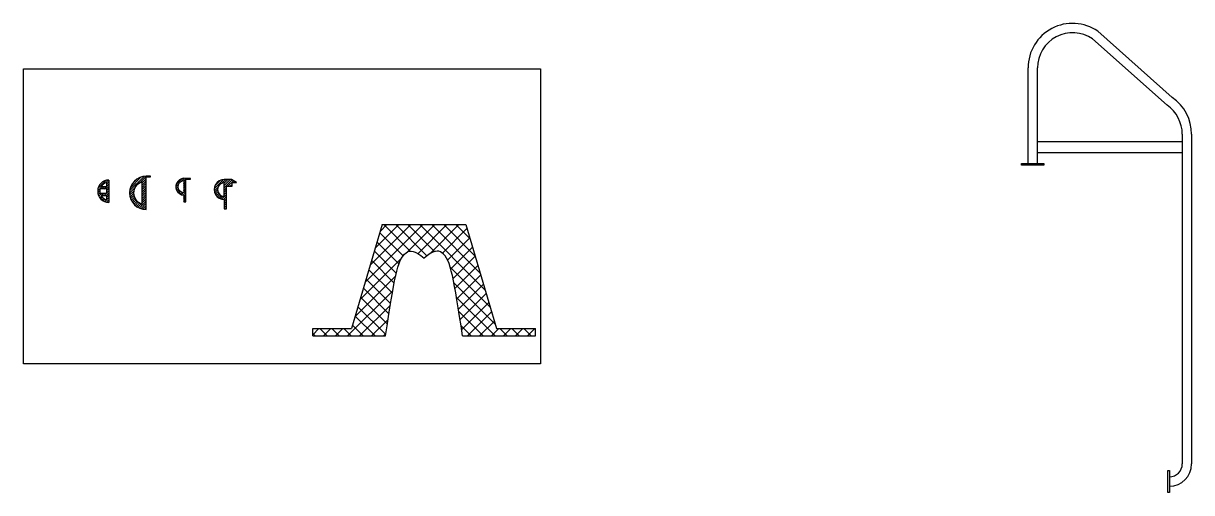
# Model space of a CAD drawing. Header units: millimetres. Extents: x -1461755 to -1310892, y 1449272 to 1531173.
# Drawn here: x -1316138 to -1310892, y 1509130 to 1511238 of the extents above; entities that cross this region are included whole.
import ezdxf

# ---------------------------------------------------------------- set-up
doc = ezdxf.new("R2010")
doc.units = ezdxf.units.MM
doc.header["$LTSCALE"] = 10
doc.layers.get('0').update_dxf_attribs({"linetype": 'CONTINUOUS'})
doc.layers.add('细实线', color=7, linetype='CONTINUOUS')
pattern_1 = [(45, (309571.466, 180067.837), (-5.000000133, 5.000000133), []), (135, (309582.5976, 180067.837), (-5.000000133, -5.000000133), [1.6, -5.471068])]

msp = doc.modelspace()

# ---------------------------------------------------------------- hatches: boundary and pattern name
h = msp.add_hatch()
h.set_pattern_fill('橡胶', color=256, scale=2)
h.set_pattern_definition(pattern_1)
edge = h.paths.add_edge_path()
edge.add_line((-1315586.5, 1510401.3), (-1315586.5, 1510548.3))
edge.add_line((-1315586.5, 1510548.3), (-1315566.5, 1510548.3))
edge.add_line((-1315566.5, 1510548.3), (-1315566.5, 1510551.3))
edge.add_line((-1315566.5, 1510551.3), (-1315586.5, 1510551.3))
edge.add_arc((-1315586.5, 1510476.3), 75, 90, 270)
edge = h.paths.add_edge_path(flags=16)
edge.add_line((-1315606.5, 1510527.6), (-1315606.5, 1510425.1))
edge.add_arc((-1315586.5, 1510476.3), 55, 111.3237, 248.6763, ccw=False)
h = msp.add_hatch()
h.set_pattern_fill('橡胶', color=256, scale=2)
h.set_pattern_definition([(45, (-3439907.9714, 973222.265), (-5.000000133, 5.000000133), []), (135, (-3439896.84, 973222.265), (-5.000000133, -5.000000133), [1.6, -5.471068])])
h.paths.add_polyline_path([(-1315754.3, 1510534.1, 1), (-1315754.3, 1510434.1)])
h.paths.add_polyline_path([(-1315764.3, 1510504.1), (-1315788.9, 1510504.1, -0.201283), (-1315764.3, 1510522.8)], flags=16)
h.paths.add_polyline_path([(-1315764.3, 1510494.1), (-1315764.3, 1510474.1), (-1315793, 1510474.1, -0.127017), (-1315793, 1510494.1)], flags=16)
h.paths.add_polyline_path([(-1315764.3, 1510464.1), (-1315764.3, 1510445.4, -0.201283), (-1315788.9, 1510464.1)], flags=16)
h = msp.add_hatch()
h.set_pattern_fill('橡胶', color=256, scale=2)
h.set_pattern_definition(pattern_1)
edge = h.paths.add_edge_path()
edge.add_line((-1315408, 1510466.8), (-1315408, 1510538.8))
edge.add_line((-1315408, 1510538.8), (-1315388, 1510538.8))
edge.add_line((-1315388, 1510538.8), (-1315388, 1510541.8))
edge.add_line((-1315388, 1510541.8), (-1315408, 1510541.8))
edge.add_arc((-1315414.9, 1510504.3), 38.1, 79.6111, 280.3889)
edge = h.paths.add_edge_path(flags=16)
edge.add_line((-1315418.1, 1510532.3), (-1315418, 1510476.3))
edge.add_arc((-1315415.3, 1510504.3), 28.1, 95.6088, 264.6211, ccw=False)
edge = h.paths.add_edge_path()
edge.add_line((-1315408, 1510436.8), (-1315408, 1510466.8))
edge.add_line((-1315418, 1510466.3), (-1315418, 1510436.8))
edge.add_line((-1315418, 1510436.8), (-1315408, 1510436.8))
h = msp.add_hatch()
h.set_pattern_fill('橡胶', color=256, scale=2)
h.set_pattern_definition([(45, (309506.636, 180042.316), (-5.000000133, 5.000000133), []), (135, (309517.767, 180042.316), (-5.000000133, -5.000000133), [1.6, -5.471068])])
h.paths.add_polyline_path([(-1315235.9, 1510536.4, 1.00054), (-1315235.8, 1510446.5), (-1315235.8, 1510405), (-1315225.8, 1510405), (-1315225.8, 1510506.4), (-1315200.8, 1510506.4), (-1315200.8, 1510523.6), (-1315180.8, 1510523.6), (-1315203.2, 1510536.4)])
h.paths.add_polyline_path([(-1315235.8, 1510521.4), (-1315235.8, 1510461.5, -1.001751)], flags=16)
h = msp.add_hatch()
h.set_pattern_fill('ANSI37', color=256, scale=12, angle=-90, style=0)
h.set_pattern_definition([(315, (-1535373.01, 1798000.217), (26.9407684, 26.9407684), []), (45, (-1535373.01, 1798000.217), (-26.9407684, 26.9407684), [])])
edge = h.paths.add_edge_path()
edge.add_spline(control_points=[(-1314338.6, 1510182.8), (-1314296.7, 1510221.2), (-1314221.5, 1510214.6), (-1314205.6, 1510088.1), (-1314165.5, 1509833.9)], knot_values=[124.526233, 124.526233, 124.526233, 124.526233, 195.161282, 370.08508, 370.08508, 370.08508, 370.08508], weights=[1, 1, 1, 1, 1], degree=3, periodic=0)
edge.add_line((-1314165.5, 1509833.9), (-1313838.6, 1509833.9))
edge.add_line((-1313838.6, 1509833.9), (-1313838.6, 1509866.9))
edge.add_line((-1313838.6, 1509866.9), (-1314012.8, 1509866.9))
edge.add_line((-1314012.8, 1509866.9), (-1314151.1, 1510333.9))
edge.add_line((-1314151.1, 1510333.9), (-1314526.1, 1510333.9))
edge.add_line((-1314526.1, 1510333.9), (-1314664.5, 1509866.9))
edge.add_line((-1314664.5, 1509866.9), (-1314838.6, 1509866.9))
edge.add_line((-1314838.6, 1509866.9), (-1314838.6, 1509833.9))
edge.add_line((-1314838.6, 1509833.9), (-1314511.8, 1509833.9))
edge.add_spline(control_points=[(-1314511.8, 1509833.9), (-1314471.6, 1510088.1), (-1314455.8, 1510214.6), (-1314380.6, 1510221.2), (-1314338.6, 1510182.8)], knot_values=[124.526233, 124.526233, 124.526233, 124.526233, 299.45003, 370.08508, 370.08508, 370.08508, 370.08508], weights=[1, 1, 1, 1, 1], degree=3, periodic=0)

# ---------------------------------------------------------------- linework, layer by layer
for p, q in [((-1311312.9, 1511203.3, 0), (-1310978.4, 1510904.9, 0)), ((-1311336.6, 1511168.6, 0), (-1311002.2, 1510870.3, 0)), ((-1311626.1, 1510608.7, 0), (-1311626.1, 1511038.4, 0)), ((-1311584.1, 1510608.7, 0), (-1311584.1, 1511038.4, 0)), ((-1311584.1, 1510707.4, 0), (-1310933.7, 1510707.4, 0)), ((-1310933.7, 1510740, 0), (-1310933.7, 1509258.7, 0)), ((-1310891.7, 1510740, 0), (-1310891.7, 1509258.7, 0)), ((-1311584.1, 1510657.4, 0), (-1310933.7, 1510657.4, 0)), ((-1315764.3, 1510494.1), (-1315793, 1510494.1)), ((-1315764.3, 1510504.1), (-1315788.9, 1510504.1)), ((-1315764.3, 1510522.8), (-1315764.3, 1510504.1)), ((-1315764.3, 1510494.1), (-1315764.3, 1510474.1)), ((-1315754.3, 1510534.1), (-1315754.3, 1510434.1)), ((-1315388, 1510541.8), (-1315408, 1510541.8)), ((-1315408, 1510538.8), (-1315388, 1510538.8)), ((-1315408, 1510466.8), (-1315408, 1510538.8)), ((-1315388, 1510538.8), (-1315388, 1510541.8)), ((-1315764.3, 1510474.1), (-1315793, 1510474.1)), ((-1315764.3, 1510464.1), (-1315788.9, 1510464.1)), ((-1315764.3, 1510464.1), (-1315764.3, 1510445.4)), ((-1315418, 1510466.3), (-1315418, 1510436.8)), ((-1315408, 1510436.8), (-1315408, 1510466.8)), ((-1315408, 1510466.8), (-1315408, 1510466.8)), ((-1315418, 1510436.8), (-1315408, 1510436.8))]:
    msp.add_line(p, q)
msp.add_lwpolyline([(-1316138.1, 1511034.5), (-1313815.2, 1511034.5), (-1313815.2, 1509708), (-1316138.1, 1509708)], close=True)
at = {"elevation": 0}
for points in [[(-1311655.1, 1510608.7), (-1311555.1, 1510608.7), (-1311555.1, 1510601.7), (-1311655.1, 1510601.7)], [(-1310991.7, 1509229.7), (-1310991.7, 1509129.7), (-1310998.7, 1509129.7), (-1310998.7, 1509229.7)]]:
    msp.add_lwpolyline(points, close=True, dxfattribs=at)
for points in [[(-1315586.5, 1510401.3), (-1315586.5, 1510548.3), (-1315566.5, 1510548.3), (-1315566.5, 1510551.3), (-1315586.5, 1510551.3, 1), (-1315586.5, 1510401.3)], [(-1315606.5, 1510527.6), (-1315606.5, 1510425.1, -0.68313)], [(-1315418, 1510532.3), (-1315418, 1510476.3, -0.910664)]]:
    msp.add_lwpolyline(points, format="xyb", close=True)
for points in [[(-1315235.8, 1510405), (-1315225.8, 1510405), (-1315225.8, 1510506.4), (-1315200.8, 1510506.4), (-1315200.8, 1510523.6), (-1315180.8, 1510523.6), (-1315203.2, 1510536.4), (-1315235.8, 1510536.4, 1.00108), (-1315235.8, 1510446.5), (-1315235.8, 1510405)], [(-1315235.8, 1510461.5), (-1315235.8, 1510521.4, 1.001751), (-1315235.8, 1510461.5, 1.415134)]]:
    msp.add_lwpolyline(points, format="xyb", dxfattribs=at)
for centre, radius, start, end in [((-1311426.1, 1511038.4, 0), 200, 55.5207, 180), ((-1311426.1, 1511038.4, 0), 158, 55.5207, 180), ((-1311091.7, 1510740, 0), 158, 0, 55.5207), ((-1311091.7, 1510740, 0), 200, 0, 55.5207), ((-1315754.3, 1510484.1), 50, 90, 270), ((-1315754.3, 1510484.1), 40, 165.5225, 194.4775), ((-1315754.3, 1510484.1), 40, 104.4775, 150), ((-1315414.9, 1510504.3), 38.1, 79.6111, 265.2983), ((-1315754.3, 1510484.1), 40, 210, 255.5225), ((-1310991.7, 1509258.7, 0), 100, 270, 0), ((-1310991.7, 1509258.7, 0), 58, 270, 0)]:
    msp.add_arc(centre, radius, start, end)
msp.add_open_spline([(-1314511.8, 1509833.9), (-1314471.6, 1510088.1), (-1314455.8, 1510214.6), (-1314380.6, 1510221.2), (-1314338.6, 1510182.8)], degree=3, knots=[124.526233, 124.526233, 124.526233, 124.526233, 299.45003, 370.08508, 370.08508, 370.08508, 370.08508])
at = {"layer": '细实线'}
for p, q in [((-1314526.1, 1510333.9), (-1314664.5, 1509866.9)), ((-1314526.1, 1510333.9), (-1314151.1, 1510333.9)), ((-1314151.1, 1510333.9), (-1314012.8, 1509866.9)), ((-1314838.6, 1509866.9), (-1314664.5, 1509866.9)), ((-1314838.6, 1509833.9), (-1314838.6, 1509866.9)), ((-1314012.8, 1509866.9), (-1313838.6, 1509866.9)), ((-1313838.6, 1509833.9), (-1313838.6, 1509866.9)), ((-1314838.6, 1509833.9), (-1314511.8, 1509833.9)), ((-1314838.6, 1509833.9), (-1314838.6, 1509833.9)), ((-1314165.5, 1509833.9), (-1313838.6, 1509833.9))]:
    msp.add_line(p, q, dxfattribs=at)
msp.add_open_spline([(-1314165.5, 1509833.9), (-1314205.6, 1510088.1), (-1314221.5, 1510214.6), (-1314296.7, 1510221.2), (-1314338.6, 1510182.8)], degree=3, knots=[124.526233, 124.526233, 124.526233, 124.526233, 299.45003, 370.08508, 370.08508, 370.08508, 370.08508], dxfattribs=at)

doc.saveas('drawing.dxf')
